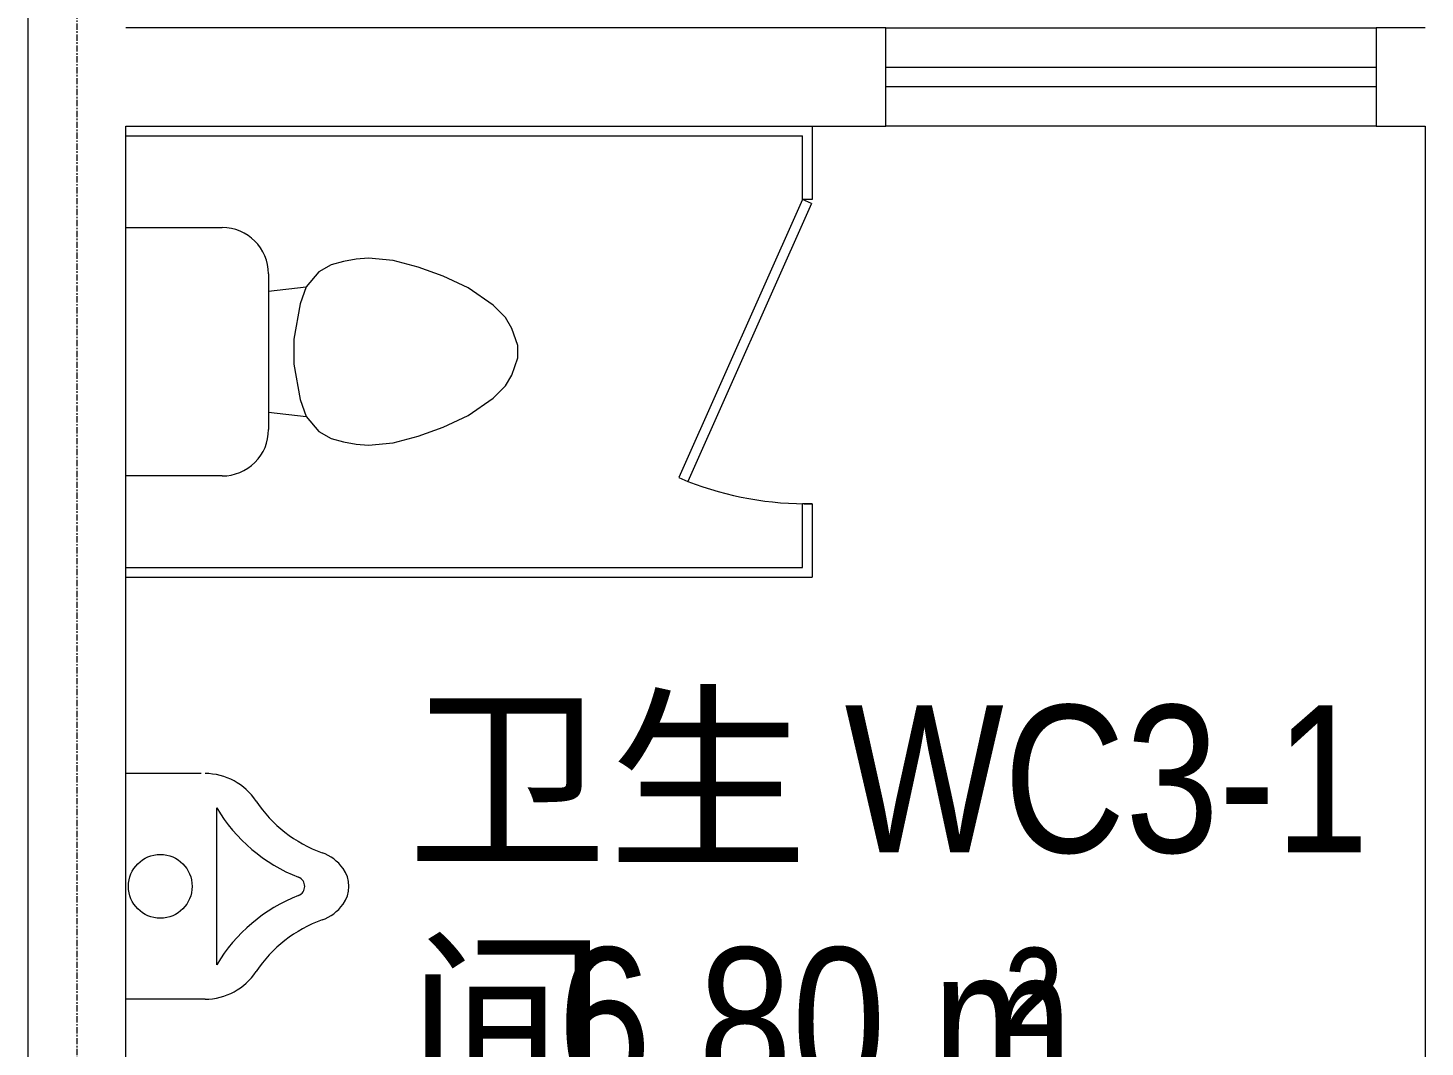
# Model space of a CAD drawing. Header units: millimetres. Extents: x 147592 to 200208, y -27981 to 8299.
# Drawn here: x 165200 to 168050, y -3528 to -1450 of the extents above; entities that cross this region are included whole.
import ezdxf

# ---------------------------------------------------------------- set-up
doc = ezdxf.new("R2010")
doc.units = ezdxf.units.MM
doc.linetypes.add('轴网线', pattern=[22.24, 12.7, -3.18, 3.18, -3.18])
for name, color, linetype, lineweight in [('A-AREA-____-IDEN', 7, 'Continuous', 5), ('A-DETL-GENF-OTLN', 7, 'Continuous', 5), ('A-WALL-____-MCUT', 7, 'Continuous', 13), ('P-SANR-FIXT-OTLN', 7, 'Continuous', 5), ('S-GRID-____-OTLN', 7, 'Continuous', 5)]:
    doc.layers.add(name, color=color, linetype=linetype, lineweight=lineweight)
doc.layers.add('A-GLAZ-____-OTLN', color=7, linetype='Continuous', lineweight=13, true_color=0x00007f)
doc.styles.add('TJ_FangSong_Narrow_1', font='', dxfattribs={"height": 300})
doc.styles.get('TJ_FangSong_Narrow_1').set_extended_font_data('TJ_FangSong_Narrow')

# ---------------------------------------------------------------- blocks, each defined once
blk = doc.blocks.new('左右推拉窗 - C1015-1399711-三层给排水_消防平面图')
at = {"layer": 'A-GLAZ-____-OTLN', "color": 251, "lineweight": 5, "true_color": 0x515151}
for p, q in [((-490.5, -166.9), (-490.5, 33.1)), ((-490.5, 33.1), (509.5, 33.1)), ((509.5, 33.1), (509.5, -166.9)), ((-490.5, -46.9), (509.5, -46.9)), ((509.5, -86.9), (-490.5, -86.9)), ((509.5, -166.9), (-490.5, -166.9))]:
    blk.add_line(p, q, dxfattribs=at)
blk = doc.blocks.new('TJ小便器-壁挂式 - 标准-869850-三层给排水_消防平面图')
at = {"layer": 'A-DETL-GENF-OTLN', "color": 251, "true_color": 0x515151}
for p, q in [((165553.2, -2970), (165400, -2970)), ((165400, -3430), (165400, -2970)), ((165585, -3360), (165585, -3040)), ((165561.2, -3430), (165400, -3430))]:
    blk.add_line(p, q, dxfattribs=at)
blk.add_circle((165470, -3200), 65, dxfattribs=at)
for centre, radius, start, end in [((165561.2, -3095), 125, 33.3897, 90), ((165875.5, -2866.2), 338.5, 210.8935, 248.6083), ((165889.6, -2878.5), 268.3, 213.3897, 250.506), ((165770, -3216.3), 90, 36.0657, 70.506), ((165792.4, -3200), 62.3, 323.9343, 36.0657), ((165744.7, -3200), 20, 291.3917, 68.6083), ((165875.5, -3533.8), 338.5, 111.3917, 149.1065), ((165770, -3183.7), 90, 289.494, 323.9343), ((165889.6, -3521.5), 268.3, 109.494, 146.6103), ((165561.2, -3305), 125, 270, 326.6103)]:
    blk.add_arc(centre, radius, start, end, dxfattribs=at)
blk = doc.blocks.new('单个座便器隔间 - 单个座便器隔间-1853707-三层给排水_消防平面图')
at = {"layer": 'P-SANR-FIXT-OTLN', "color": 251, "true_color": 0x515151}
for p, q in [((-10, 1400), (140, 1400)), ((140, 1400), (140, 1380)), ((148.1, 1398.3), (140, 1380)), ((148.1, 1398.3), (714.5, 1146.1)), ((760, 1400), (910, 1400)), ((760, 1400), (760, 1380)), ((910, 0), (910, 1400)), ((10, 0), (10, 1380)), ((140, 1380), (10, 1380)), ((140, 1380), (706.4, 1127.8)), ((890, 1380), (760, 1380)), ((890, 0), (890, 1380)), ((706.4, 1127.8), (714.5, 1146.1)), ((437.3, 799.5), (402.4, 786.8)), ((462.7, 799.5), (437.3, 799.5)), ((497.6, 786.8), (462.7, 799.5)), ((380.4, 774.1), (355, 748.7)), ((402.4, 786.8), (380.4, 774.1)), ((519.6, 774.1), (497.6, 786.8)), ((545, 748.7), (519.6, 774.1)), ((355, 748.7), (319.8, 697.9)), ((580.2, 697.9), (545, 748.7)), ((319.8, 697.9), (296.1, 647.1)), ((603.9, 647.1), (580.2, 697.9)), ((296.1, 647.1), (277.6, 596.3)), ((622.4, 596.3), (603.9, 647.1)), ((277.6, 596.3), (263.9, 545.3)), ((636.1, 545.3), (622.4, 596.3)), ((263.9, 545.3), (259.5, 494.7)), ((640.5, 494.7), (636.1, 545.3)), ((259.5, 494.7), (261.7, 469.4)), ((638.3, 469.4), (640.5, 494.7)), ((261.7, 469.4), (266.2, 443.9)), ((633.8, 443.9), (638.3, 469.4)), ((266.2, 443.9), (273, 418.5)), ((627, 418.5), (633.8, 443.9)), ((273, 418.5), (287.4, 393.1)), ((612.6, 393.1), (627, 418.5)), ((287.4, 393.1), (317.7, 367.7)), ((582.3, 367.7), (612.6, 393.1)), ((317.7, 367.7), (352.6, 355)), ((326.5, 290.9), (317.7, 367.7)), ((352.6, 355), (424.6, 342.3)), ((424.6, 342.3), (475.4, 342.3)), ((475.4, 342.3), (547.4, 355)), ((547.4, 355), (582.3, 367.7)), ((573.5, 290.9), (582.3, 367.7)), ((291.3, 290.9), (608.8, 290.9)), ((196.6, 0), (196.6, 196.2)), ((703.4, 196.2), (703.4, 0))]:
    blk.add_line(p, q, dxfattribs=at)
for centre, radius, start, end in [((88.8, 1389.2), 671.3, 338.7704, 0.9248), ((291.3, 196.2), 94.6, 90, 180), ((608.8, 196.2), 94.6, 360, 90)]:
    blk.add_arc(centre, radius, start, end, dxfattribs=at)
blk = doc.blocks.new('YXQH_AR_B9-20_rvt-1-三层给排水_消防平面图')
at = {"layer": 'A-WALL-____-MCUT', "color": 251, "lineweight": 5, "true_color": 0x515151}
for p, q in [((165200, 50), (165200, -4550)), ((166950, -1450), (165400, -1450)), ((168050, -1450), (167950, -1450)), ((165400, -1650), (166950, -1650)), ((165400, -4050), (165400, -1650)), ((167950, -1650), (168050, -1650)), ((168050, -1650), (168050, -3950))]:
    blk.add_line(p, q, dxfattribs=at)
at = {"layer": 'S-GRID-____-OTLN', "color": 173, "linetype": '轴网线', "true_color": 0x5151ff}
blk.add_line((165300, 7499.5), (165300, -27181.2), dxfattribs=at)
at = {"color": 251, "lineweight": 5, "true_color": 0x515151}
for name, p, rotation in [('左右推拉窗 - C1015-1399711-三层给排水_消防平面图', (167459.5, -1616.9), 180), ('单个座便器隔间 - 单个座便器隔间-1853707-三层给排水_消防平面图', (165400, -1660), 269.9999999999997)]:
    blk.add_blockref(name, p, dxfattribs=dict(at, rotation=rotation))
blk.add_blockref('TJ小便器-壁挂式 - 标准-869850-三层给排水_消防平面图', (0, 0), dxfattribs=at)

msp = doc.modelspace()

# ---------------------------------------------------------------- block references
at = {"lineweight": 5}
msp.add_blockref('YXQH_AR_B9-20_rvt-1-三层给排水_消防平面图', (0, 0), dxfattribs=at)

# ---------------------------------------------------------------- texts
at = {"layer": 'A-AREA-____-IDEN', "char_height": 300, "attachment_point": 1, "style": 'TJ_FangSong_Narrow_1'}
for s, insert, width in [('卫生间', (165973.2, -2830.9), 1082.278), ('WC3-1', (166866.2, -2830.9), 937.974), ('6.80 m', (166280.7, -3325.1), 1106.329), ('\\fTJ_FangSong_Narrow|b0|i0|c134|p2|;²', (167193.5, -3325.1), 168.354)]:
    msp.add_mtext(s, dxfattribs=dict(at, insert=insert, width=width))

doc.saveas('drawing.dxf')
